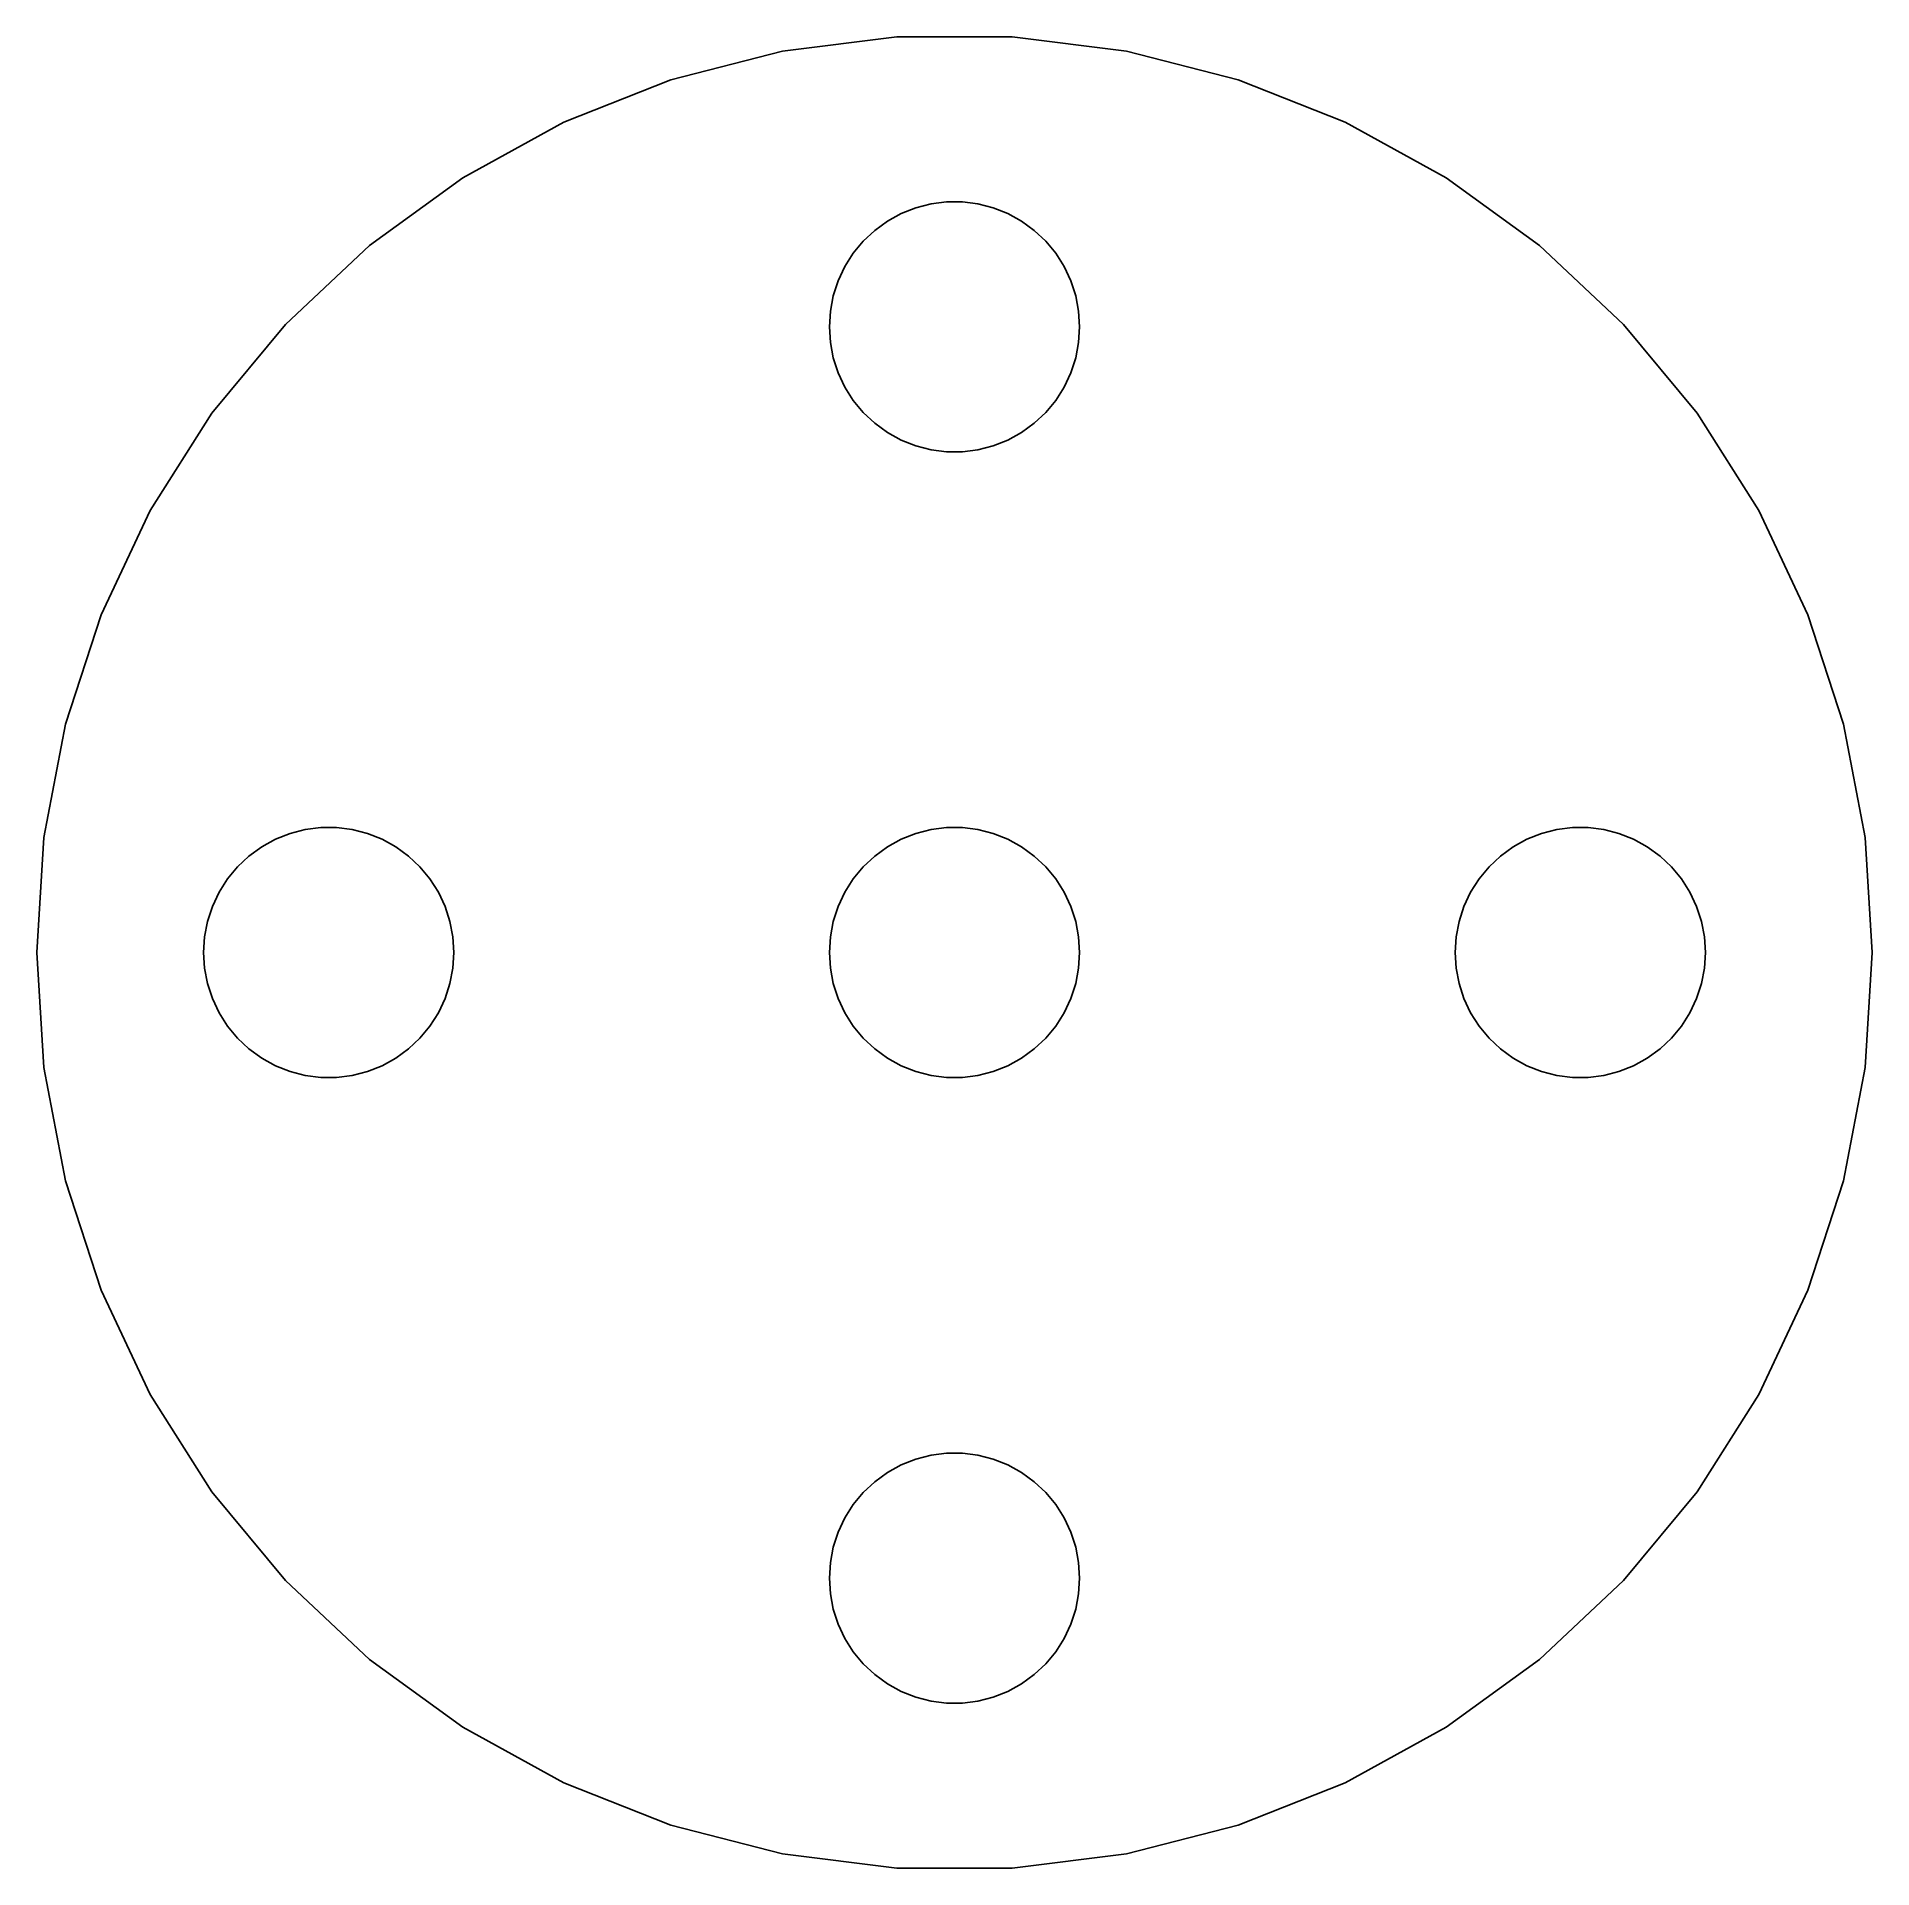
# Model space of a CAD drawing. Header units: metres. Extents: x -22 to 22, y -22 to 22.
import ezdxf

# ---------------------------------------------------------------- set-up
doc = ezdxf.new("R2010")
doc.units = ezdxf.units.M

msp = doc.modelspace()

# ---------------------------------------------------------------- linework, layer by layer
for p, q in [((-4.12238, 21.6103), (-6.79837, 20.9232)), ((-1.38138, 21.9566), (-4.12238, 21.6103)), ((1.38138, 21.9566), (-1.38138, 21.9566)), ((4.12238, 21.6103), (1.38138, 21.9566)), ((6.79837, 20.9232), (4.12238, 21.6103)), ((-6.79837, 20.9232), (-9.36714, 19.9062)), ((9.36714, 19.9062), (6.79837, 20.9232)), ((-9.36714, 19.9062), (-11.7882, 18.5752)), ((11.7882, 18.5752), (9.36714, 19.9062)), ((-11.7882, 18.5752), (-14.0233, 16.9513)), ((14.0233, 16.9513), (11.7882, 18.5752)), ((-1.60747, 17.533), (-1.27733, 17.7145)), ((-1.27733, 17.7145), (-0.927048, 17.8532)), ((-0.927048, 17.8532), (-0.562134, 17.9469)), ((-0.562134, 17.9469), (-0.18837, 17.9941)), ((-0.18837, 17.9941), (0.18837, 17.9941)), ((0.18837, 17.9941), (0.562134, 17.9469)), ((0.562134, 17.9469), (0.927048, 17.8532)), ((0.927048, 17.8532), (1.27733, 17.7145)), ((1.27733, 17.7145), (1.60747, 17.533)), ((-2.1869, 17.0536), (-1.91226, 17.3115)), ((-1.91226, 17.3115), (-1.60747, 17.533)), ((1.60747, 17.533), (1.91226, 17.3115)), ((1.91226, 17.3115), (2.1869, 17.0536)), ((-14.0233, 16.9513), (-16.0373, 15.06)), ((-2.62891, 16.4453), (-2.42705, 16.7634)), ((-2.42705, 16.7634), (-2.1869, 17.0536)), ((2.1869, 17.0536), (2.42705, 16.7634)), ((2.42705, 16.7634), (2.62891, 16.4453)), ((16.0373, 15.06), (14.0233, 16.9513)), ((-2.78932, 16.1044), (-2.62891, 16.4453)), ((2.62891, 16.4453), (2.78932, 16.1044)), ((-2.90575, 15.7461), (-2.78932, 16.1044)), ((2.78932, 16.1044), (2.90575, 15.7461)), ((-2.97633, 15.376), (-2.90575, 15.7461)), ((2.90575, 15.7461), (2.97633, 15.376)), ((-16.0373, 15.06), (-17.7984, 12.9313)), ((-3, 15), (-2.97633, 15.376)), ((-2.97633, 14.624), (-3, 15)), ((2.97633, 15.376), (3, 15)), ((3, 15), (2.97633, 14.624)), ((17.7984, 12.9313), (16.0373, 15.06)), ((-2.90575, 14.2539), (-2.97633, 14.624)), ((2.97633, 14.624), (2.90575, 14.2539)), ((-2.78932, 13.8956), (-2.90575, 14.2539)), ((2.90575, 14.2539), (2.78932, 13.8956)), ((-2.62891, 13.5547), (-2.78932, 13.8956)), ((2.78932, 13.8956), (2.62891, 13.5547)), ((-2.42705, 13.2366), (-2.62891, 13.5547)), ((-2.1869, 12.9464), (-2.42705, 13.2366)), ((2.42705, 13.2366), (2.1869, 12.9464)), ((2.62891, 13.5547), (2.42705, 13.2366)), ((-17.7984, 12.9313), (-19.2787, 10.5986)), ((-1.91226, 12.6884), (-2.1869, 12.9464)), ((2.1869, 12.9464), (1.91226, 12.6884)), ((19.2787, 10.5986), (17.7984, 12.9313)), ((-1.60747, 12.467), (-1.91226, 12.6884)), ((-1.27733, 12.2855), (-1.60747, 12.467)), ((1.60747, 12.467), (1.27733, 12.2855)), ((1.91226, 12.6884), (1.60747, 12.467)), ((-0.927048, 12.1468), (-1.27733, 12.2855)), ((-0.562134, 12.0531), (-0.927048, 12.1468)), ((-0.18837, 12.0059), (-0.562134, 12.0531)), ((0.18837, 12.0059), (-0.18837, 12.0059)), ((0.562134, 12.0531), (0.18837, 12.0059)), ((0.927048, 12.1468), (0.562134, 12.0531)), ((1.27733, 12.2855), (0.927048, 12.1468)), ((-19.2787, 10.5986), (-20.4551, 8.09874)), ((20.4551, 8.09874), (19.2787, 10.5986)), ((-20.4551, 8.09874), (-21.3088, 5.47118)), ((21.3088, 5.47118), (20.4551, 8.09874)), ((-21.3088, 5.47118), (-21.8265, 2.75732)), ((21.8265, 2.75732), (21.3088, 5.47118)), ((-21.8265, 2.75732), (-22, 0)), ((-16.6075, 2.53297), (-16.2773, 2.71448)), ((-16.2773, 2.71448), (-15.927, 2.85316)), ((-15.927, 2.85316), (-15.5621, 2.94685)), ((-15.5621, 2.94685), (-15.1884, 2.99408)), ((-15.1884, 2.99408), (-14.8116, 2.99408)), ((-14.8116, 2.99408), (-14.4379, 2.94685)), ((-14.4379, 2.94685), (-14.0729, 2.85316)), ((-14.0729, 2.85316), (-13.7227, 2.71448)), ((-13.7227, 2.71448), (-13.3925, 2.53297)), ((-1.60747, 2.53297), (-1.27733, 2.71448)), ((-1.27733, 2.71448), (-0.927048, 2.85316)), ((-0.927048, 2.85316), (-0.562134, 2.94685)), ((-0.562134, 2.94685), (-0.18837, 2.99408)), ((-0.18837, 2.99408), (0.18837, 2.99408)), ((0.18837, 2.99408), (0.562134, 2.94685)), ((0.562134, 2.94685), (0.927048, 2.85316)), ((0.927048, 2.85316), (1.27733, 2.71448)), ((1.27733, 2.71448), (1.60747, 2.53297)), ((13.3925, 2.53297), (13.7227, 2.71448)), ((13.7227, 2.71448), (14.0729, 2.85316)), ((14.0729, 2.85316), (14.4379, 2.94685)), ((14.4379, 2.94685), (14.8116, 2.99408)), ((14.8116, 2.99408), (15.1884, 2.99408)), ((15.1884, 2.99408), (15.5621, 2.94685)), ((15.5621, 2.94685), (15.927, 2.85316)), ((15.927, 2.85316), (16.2773, 2.71448)), ((16.2773, 2.71448), (16.6075, 2.53297)), ((22, 0), (21.8265, 2.75732)), ((-17.1869, 2.05363), (-16.9123, 2.31154)), ((-16.9123, 2.31154), (-16.6075, 2.53297)), ((-13.3925, 2.53297), (-13.0877, 2.31154)), ((-13.0877, 2.31154), (-12.8131, 2.05363)), ((-2.1869, 2.05363), (-1.91226, 2.31154)), ((-1.91226, 2.31154), (-1.60747, 2.53297)), ((1.60747, 2.53297), (1.91226, 2.31154)), ((1.91226, 2.31154), (2.1869, 2.05363)), ((12.8131, 2.05363), (13.0877, 2.31154)), ((13.0877, 2.31154), (13.3925, 2.53297)), ((16.6075, 2.53297), (16.9123, 2.31154)), ((16.9123, 2.31154), (17.1869, 2.05363)), ((-17.6289, 1.44525), (-17.427, 1.76335)), ((-17.427, 1.76335), (-17.1869, 2.05363)), ((-12.8131, 2.05363), (-12.5729, 1.76335)), ((-12.5729, 1.76335), (-12.3711, 1.44525)), ((-2.62891, 1.44525), (-2.42705, 1.76335)), ((-2.42705, 1.76335), (-2.1869, 2.05363)), ((2.1869, 2.05363), (2.42705, 1.76335)), ((2.42705, 1.76335), (2.62891, 1.44525)), ((12.3711, 1.44525), (12.5729, 1.76335)), ((12.5729, 1.76335), (12.8131, 2.05363)), ((17.1869, 2.05363), (17.427, 1.76335)), ((17.427, 1.76335), (17.6289, 1.44525)), ((-17.7893, 1.10437), (-17.6289, 1.44525)), ((-12.3711, 1.44525), (-12.2107, 1.10437)), ((-2.78932, 1.10437), (-2.62891, 1.44525)), ((2.62891, 1.44525), (2.78932, 1.10437)), ((12.2107, 1.10437), (12.3711, 1.44525)), ((17.6289, 1.44525), (17.7893, 1.10437)), ((-17.9057, 0.746063), (-17.7893, 1.10437)), ((-12.2107, 1.10437), (-12.0942, 0.746063)), ((-2.90575, 0.746063), (-2.78932, 1.10437)), ((2.78932, 1.10437), (2.90575, 0.746063)), ((12.0942, 0.746063), (12.2107, 1.10437)), ((17.7893, 1.10437), (17.9057, 0.746063)), ((-17.9763, 0.375992), (-17.9057, 0.746063)), ((-12.0942, 0.746063), (-12.0237, 0.375992)), ((-2.97633, 0.375992), (-2.90575, 0.746063)), ((2.90575, 0.746063), (2.97633, 0.375992)), ((12.0237, 0.375992), (12.0942, 0.746063)), ((17.9057, 0.746063), (17.9763, 0.375992)), ((-22, 0), (-21.8265, -2.75732)), ((-18, 0), (-17.9763, 0.375992)), ((-17.9763, -0.375992), (-18, 0)), ((-12.0237, 0.375992), (-12, 0)), ((-12, 0), (-12.0237, -0.375992)), ((-3, 0), (-2.97633, 0.375992)), ((-2.97633, -0.375992), (-3, 0)), ((2.97633, 0.375992), (3, 0)), ((3, 0), (2.97633, -0.375992)), ((12, 0), (12.0237, 0.375992)), ((12.0237, -0.375992), (12, 0)), ((17.9763, 0.375992), (18, 0)), ((18, 0), (17.9763, -0.375992)), ((21.8265, -2.75732), (22, 0)), ((-17.9057, -0.746063), (-17.9763, -0.375992)), ((-12.0237, -0.375992), (-12.0942, -0.746063)), ((-2.90575, -0.746063), (-2.97633, -0.375992)), ((2.97633, -0.375992), (2.90575, -0.746063)), ((12.0942, -0.746063), (12.0237, -0.375992)), ((17.9763, -0.375992), (17.9057, -0.746063)), ((-17.7893, -1.10437), (-17.9057, -0.746063)), ((-12.0942, -0.746063), (-12.2107, -1.10437)), ((-2.78932, -1.10437), (-2.90575, -0.746063)), ((2.90575, -0.746063), (2.78932, -1.10437)), ((12.2107, -1.10437), (12.0942, -0.746063)), ((17.9057, -0.746063), (17.7893, -1.10437)), ((-17.6289, -1.44525), (-17.7893, -1.10437)), ((-12.2107, -1.10437), (-12.3711, -1.44525)), ((-2.62891, -1.44525), (-2.78932, -1.10437)), ((2.78932, -1.10437), (2.62891, -1.44525)), ((12.3711, -1.44525), (12.2107, -1.10437)), ((17.7893, -1.10437), (17.6289, -1.44525)), ((-17.427, -1.76335), (-17.6289, -1.44525)), ((-12.3711, -1.44525), (-12.5729, -1.76335)), ((-2.42705, -1.76335), (-2.62891, -1.44525)), ((2.62891, -1.44525), (2.42705, -1.76335)), ((12.5729, -1.76335), (12.3711, -1.44525)), ((17.6289, -1.44525), (17.427, -1.76335)), ((-17.1869, -2.05363), (-17.427, -1.76335)), ((-16.9123, -2.31154), (-17.1869, -2.05363)), ((-12.8131, -2.05363), (-13.0877, -2.31154)), ((-12.5729, -1.76335), (-12.8131, -2.05363)), ((-2.1869, -2.05363), (-2.42705, -1.76335)), ((-1.91226, -2.31154), (-2.1869, -2.05363)), ((2.1869, -2.05363), (1.91226, -2.31154)), ((2.42705, -1.76335), (2.1869, -2.05363)), ((12.8131, -2.05363), (12.5729, -1.76335)), ((13.0877, -2.31154), (12.8131, -2.05363)), ((17.1869, -2.05363), (16.9123, -2.31154)), ((17.427, -1.76335), (17.1869, -2.05363)), ((-16.6075, -2.53297), (-16.9123, -2.31154)), ((-16.2773, -2.71448), (-16.6075, -2.53297)), ((-13.3925, -2.53297), (-13.7227, -2.71448)), ((-13.0877, -2.31154), (-13.3925, -2.53297)), ((-1.60747, -2.53297), (-1.91226, -2.31154)), ((-1.27733, -2.71448), (-1.60747, -2.53297)), ((1.60747, -2.53297), (1.27733, -2.71448)), ((1.91226, -2.31154), (1.60747, -2.53297)), ((13.3925, -2.53297), (13.0877, -2.31154)), ((13.7227, -2.71448), (13.3925, -2.53297)), ((16.6075, -2.53297), (16.2773, -2.71448)), ((16.9123, -2.31154), (16.6075, -2.53297)), ((-21.8265, -2.75732), (-21.3088, -5.47118)), ((-15.927, -2.85316), (-16.2773, -2.71448)), ((-15.5621, -2.94685), (-15.927, -2.85316)), ((-15.1884, -2.99408), (-15.5621, -2.94685)), ((-14.8116, -2.99408), (-15.1884, -2.99408)), ((-14.4379, -2.94685), (-14.8116, -2.99408)), ((-14.0729, -2.85316), (-14.4379, -2.94685)), ((-13.7227, -2.71448), (-14.0729, -2.85316)), ((-0.927048, -2.85316), (-1.27733, -2.71448)), ((-0.562134, -2.94685), (-0.927048, -2.85316)), ((-0.18837, -2.99408), (-0.562134, -2.94685)), ((0.18837, -2.99408), (-0.18837, -2.99408)), ((0.562134, -2.94685), (0.18837, -2.99408)), ((0.927048, -2.85316), (0.562134, -2.94685)), ((1.27733, -2.71448), (0.927048, -2.85316)), ((14.0729, -2.85316), (13.7227, -2.71448)), ((14.4379, -2.94685), (14.0729, -2.85316)), ((14.8116, -2.99408), (14.4379, -2.94685)), ((15.1884, -2.99408), (14.8116, -2.99408)), ((15.5621, -2.94685), (15.1884, -2.99408)), ((15.927, -2.85316), (15.5621, -2.94685)), ((16.2773, -2.71448), (15.927, -2.85316)), ((21.3088, -5.47118), (21.8265, -2.75732)), ((-21.3088, -5.47118), (-20.4551, -8.09874)), ((20.4551, -8.09874), (21.3088, -5.47118)), ((-20.4551, -8.09874), (-19.2787, -10.5986)), ((19.2787, -10.5986), (20.4551, -8.09874)), ((-19.2787, -10.5986), (-17.7984, -12.9313)), ((17.7984, -12.9313), (19.2787, -10.5986)), ((-1.60747, -12.467), (-1.27733, -12.2855)), ((-1.27733, -12.2855), (-0.927048, -12.1468)), ((-0.927048, -12.1468), (-0.562134, -12.0531)), ((-0.562134, -12.0531), (-0.18837, -12.0059)), ((-0.18837, -12.0059), (0.18837, -12.0059)), ((0.18837, -12.0059), (0.562134, -12.0531)), ((0.562134, -12.0531), (0.927048, -12.1468)), ((0.927048, -12.1468), (1.27733, -12.2855)), ((1.27733, -12.2855), (1.60747, -12.467)), ((-2.1869, -12.9464), (-1.91226, -12.6884)), ((-1.91226, -12.6884), (-1.60747, -12.467)), ((1.60747, -12.467), (1.91226, -12.6884)), ((1.91226, -12.6884), (2.1869, -12.9464)), ((-17.7984, -12.9313), (-16.0373, -15.06)), ((-2.42705, -13.2366), (-2.1869, -12.9464)), ((2.1869, -12.9464), (2.42705, -13.2366)), ((16.0373, -15.06), (17.7984, -12.9313)), ((-2.78932, -13.8956), (-2.62891, -13.5547)), ((-2.62891, -13.5547), (-2.42705, -13.2366)), ((2.42705, -13.2366), (2.62891, -13.5547)), ((2.62891, -13.5547), (2.78932, -13.8956)), ((-2.90575, -14.2539), (-2.78932, -13.8956)), ((2.78932, -13.8956), (2.90575, -14.2539)), ((-2.97633, -14.624), (-2.90575, -14.2539)), ((2.90575, -14.2539), (2.97633, -14.624)), ((-3, -15), (-2.97633, -14.624)), ((2.97633, -14.624), (3, -15)), ((-16.0373, -15.06), (-14.0233, -16.9513)), ((-2.97633, -15.376), (-3, -15)), ((-2.90575, -15.7461), (-2.97633, -15.376)), ((2.97633, -15.376), (2.90575, -15.7461)), ((3, -15), (2.97633, -15.376)), ((14.0233, -16.9513), (16.0373, -15.06)), ((-2.78932, -16.1044), (-2.90575, -15.7461)), ((2.90575, -15.7461), (2.78932, -16.1044)), ((-2.62891, -16.4453), (-2.78932, -16.1044)), ((2.78932, -16.1044), (2.62891, -16.4453)), ((-2.42705, -16.7634), (-2.62891, -16.4453)), ((2.62891, -16.4453), (2.42705, -16.7634)), ((-14.0233, -16.9513), (-11.7882, -18.5752)), ((-2.1869, -17.0536), (-2.42705, -16.7634)), ((-1.91226, -17.3115), (-2.1869, -17.0536)), ((2.1869, -17.0536), (1.91226, -17.3115)), ((2.42705, -16.7634), (2.1869, -17.0536)), ((11.7882, -18.5752), (14.0233, -16.9513)), ((-1.60747, -17.533), (-1.91226, -17.3115)), ((-1.27733, -17.7145), (-1.60747, -17.533)), ((1.60747, -17.533), (1.27733, -17.7145)), ((1.91226, -17.3115), (1.60747, -17.533)), ((-0.927048, -17.8532), (-1.27733, -17.7145)), ((-0.562134, -17.9469), (-0.927048, -17.8532)), ((-0.18837, -17.9941), (-0.562134, -17.9469)), ((0.18837, -17.9941), (-0.18837, -17.9941)), ((0.562134, -17.9469), (0.18837, -17.9941)), ((0.927048, -17.8532), (0.562134, -17.9469)), ((1.27733, -17.7145), (0.927048, -17.8532)), ((-11.7882, -18.5752), (-9.36714, -19.9062)), ((9.36714, -19.9062), (11.7882, -18.5752)), ((-9.36714, -19.9062), (-6.79837, -20.9232)), ((6.79837, -20.9232), (9.36714, -19.9062)), ((-6.79837, -20.9232), (-4.12238, -21.6103)), ((4.12238, -21.6103), (6.79837, -20.9232)), ((-4.12238, -21.6103), (-1.38138, -21.9566)), ((-1.38138, -21.9566), (1.38138, -21.9566)), ((1.38138, -21.9566), (4.12238, -21.6103))]:
    msp.add_line(p, q)

doc.saveas('drawing.dxf')
